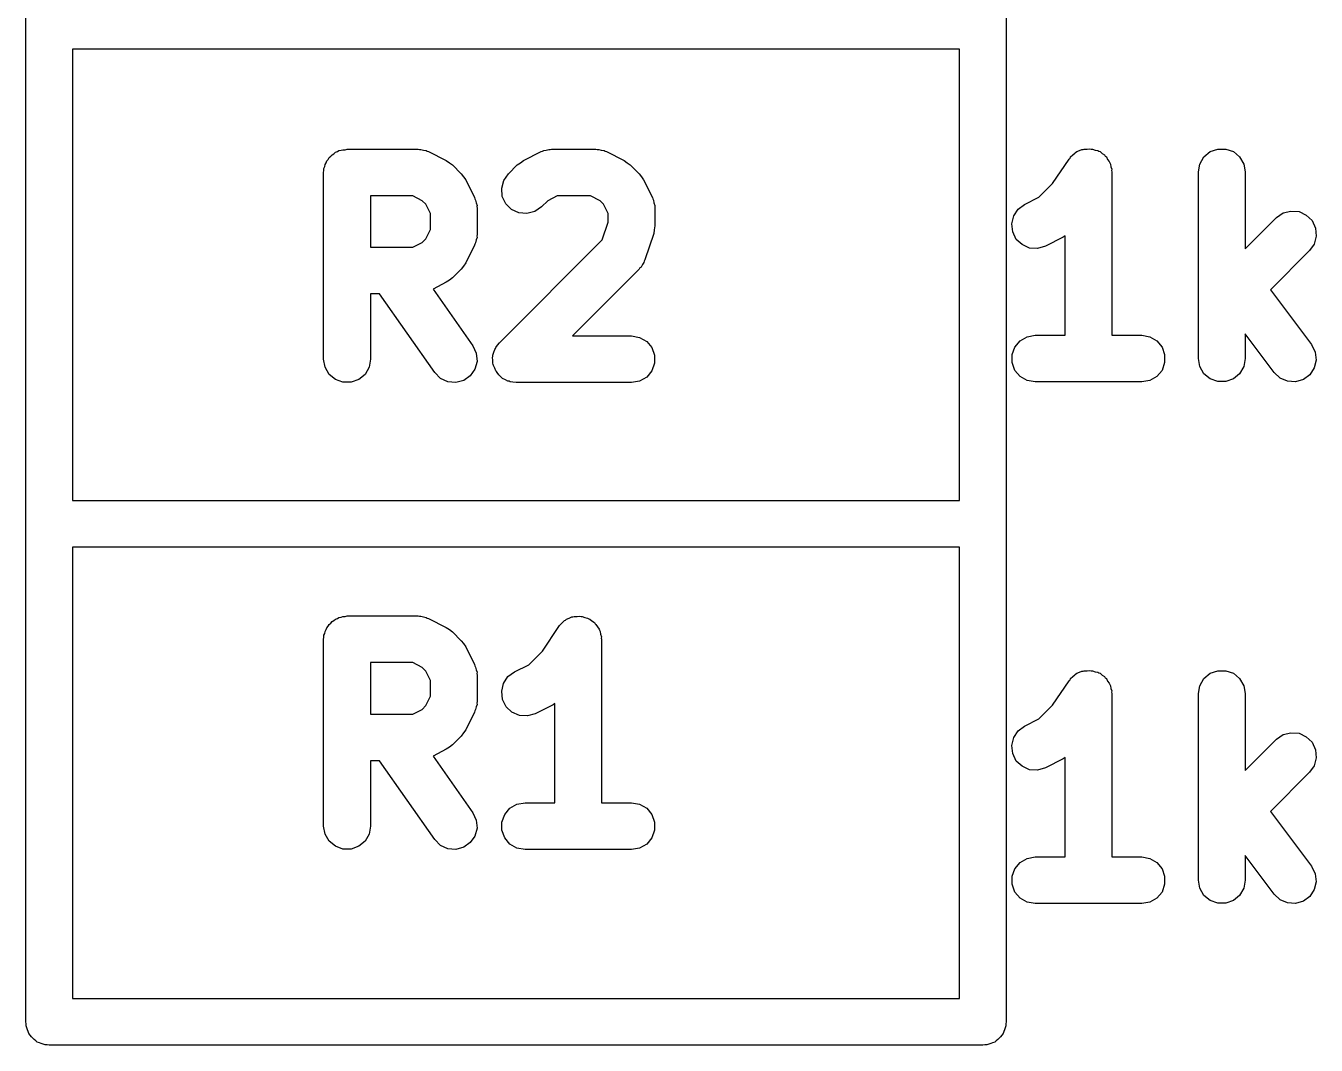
# Model space of a CAD drawing. Extents: x 103.2 to 159.1, y -150.7 to -109.
# Drawn here: x 113.825 to 117.971, y -138.575 to -135.3 of the extents above; entities that cross this region are included whole.
import ezdxf

# ---------------------------------------------------------------- set-up
doc = ezdxf.new("R2010")
doc.units = 0
doc.header["$MEASUREMENT"] = 0
doc.layers.add('BLACK', color=7, linetype='CONTINUOUS')

msp = doc.modelspace()

# ---------------------------------------------------------------- linework, layer by layer
at = {"layer": 'Black'}
for p, q in [((113.825, -138.5), (113.825, -133.7)), ((116.975, -133.7), (116.975, -138.5)), ((113.975, -135.375), (113.975, -136.825)), ((116.825, -135.375), (113.975, -135.375)), ((116.825, -136.825), (116.825, -135.375)), ((114.838, -135.7), (114.844, -135.698)), ((114.844, -135.698), (114.851, -135.698)), ((114.851, -135.698), (114.857, -135.696)), ((114.857, -135.696), (115.086, -135.696)), ((115.086, -135.696), (115.09, -135.697)), ((115.09, -135.697), (115.094, -135.697)), ((115.094, -135.697), (115.103, -135.699)), ((115.497, -135.699), (115.506, -135.697)), ((115.506, -135.697), (115.51, -135.697)), ((115.51, -135.697), (115.514, -135.696)), ((115.514, -135.696), (115.657, -135.696)), ((115.657, -135.696), (115.661, -135.697)), ((115.661, -135.697), (115.666, -135.697)), ((115.666, -135.697), (115.674, -135.699)), ((117.21, -135.701), (117.218, -135.697)), ((117.218, -135.697), (117.222, -135.697)), ((117.222, -135.697), (117.226, -135.696)), ((117.226, -135.696), (117.235, -135.696)), ((117.235, -135.696), (117.244, -135.695)), ((117.244, -135.695), (117.248, -135.696)), ((117.248, -135.696), (117.252, -135.696)), ((117.252, -135.696), (117.261, -135.699)), ((117.63, -135.704), (117.655, -135.696)), ((117.655, -135.696), (117.681, -135.696)), ((117.681, -135.696), (117.705, -135.704)), ((114.787, -135.746), (114.79, -135.74)), ((114.79, -135.74), (114.792, -135.734)), ((114.792, -135.734), (114.796, -135.729)), ((114.796, -135.729), (114.8, -135.723)), ((114.8, -135.723), (114.805, -135.719)), ((114.805, -135.719), (114.809, -135.714)), ((114.809, -135.714), (114.815, -135.711)), ((114.815, -135.711), (114.82, -135.706)), ((114.82, -135.706), (114.826, -135.704)), ((114.826, -135.704), (114.831, -135.701)), ((114.831, -135.701), (114.838, -135.7)), ((115.103, -135.699), (115.111, -135.701)), ((115.111, -135.701), (115.115, -135.703)), ((115.115, -135.703), (115.119, -135.704)), ((115.119, -135.704), (115.176, -135.733)), ((115.176, -135.733), (115.186, -135.74)), ((115.186, -135.74), (115.196, -135.747)), ((115.404, -135.747), (115.414, -135.74)), ((115.414, -135.74), (115.424, -135.733)), ((115.424, -135.733), (115.481, -135.704)), ((115.481, -135.704), (115.485, -135.703)), ((115.485, -135.703), (115.489, -135.701)), ((115.489, -135.701), (115.497, -135.699)), ((115.674, -135.699), (115.683, -135.701)), ((115.683, -135.701), (115.687, -135.703)), ((115.687, -135.703), (115.691, -135.704)), ((115.691, -135.704), (115.748, -135.733)), ((115.748, -135.733), (115.757, -135.74)), ((115.757, -135.74), (115.767, -135.747)), ((117.124, -135.807), (117.177, -135.728)), ((117.177, -135.728), (117.18, -135.725)), ((117.18, -135.725), (117.182, -135.721)), ((117.182, -135.721), (117.189, -135.715)), ((117.189, -135.715), (117.195, -135.709)), ((117.195, -135.709), (117.198, -135.707)), ((117.198, -135.707), (117.202, -135.704)), ((117.202, -135.704), (117.21, -135.701)), ((117.261, -135.699), (117.269, -135.701)), ((117.269, -135.701), (117.273, -135.703)), ((117.273, -135.703), (117.277, -135.704)), ((117.277, -135.704), (117.283, -135.71)), ((117.283, -135.71), (117.291, -135.715)), ((117.291, -135.715), (117.293, -135.719)), ((117.293, -135.719), (117.297, -135.721)), ((117.297, -135.721), (117.301, -135.729)), ((117.301, -135.729), (117.306, -135.736)), ((117.306, -135.736), (117.308, -135.74)), ((117.308, -135.74), (117.31, -135.744)), ((117.597, -135.744), (117.61, -135.721)), ((117.61, -135.721), (117.63, -135.704)), ((117.705, -135.704), (117.725, -135.721)), ((117.725, -135.721), (117.738, -135.744)), ((114.782, -135.771), (114.783, -135.765)), ((114.782, -136.371), (114.782, -135.771)), ((114.783, -135.758), (114.786, -135.752)), ((114.783, -135.765), (114.783, -135.758)), ((114.786, -135.752), (114.787, -135.746)), ((115.196, -135.747), (115.224, -135.776)), ((115.224, -135.776), (115.231, -135.785)), ((115.361, -135.797), (115.376, -135.776)), ((115.376, -135.776), (115.404, -135.747)), ((115.767, -135.747), (115.796, -135.776)), ((115.796, -135.776), (115.803, -135.785)), ((117.31, -135.744), (117.311, -135.753)), ((117.311, -135.753), (117.314, -135.761)), ((117.314, -135.761), (117.313, -135.765)), ((117.313, -135.765), (117.314, -135.769)), ((117.314, -135.769), (117.314, -136.294)), ((117.593, -135.769), (117.597, -135.744)), ((117.593, -136.369), (117.593, -135.769)), ((117.738, -135.744), (117.743, -135.769)), ((117.743, -135.769), (117.743, -136.017)), ((115.231, -135.785), (115.239, -135.795)), ((115.239, -135.795), (115.267, -135.852)), ((115.354, -135.822), (115.361, -135.797)), ((115.356, -135.848), (115.354, -135.822)), ((115.803, -135.785), (115.81, -135.795)), ((115.81, -135.795), (115.839, -135.852)), ((117.08, -135.851), (117.124, -135.807)), ((114.932, -135.846), (114.932, -136.011)), ((115.068, -135.846), (114.932, -135.846)), ((115.098, -135.862), (115.068, -135.846)), ((115.11, -135.873), (115.098, -135.862)), ((115.267, -135.852), (115.268, -135.856)), ((115.268, -135.856), (115.27, -135.86)), ((115.27, -135.86), (115.272, -135.869)), ((115.367, -135.872), (115.356, -135.848)), ((115.502, -135.862), (115.482, -135.882)), ((115.532, -135.846), (115.502, -135.862)), ((115.639, -135.846), (115.532, -135.846)), ((115.67, -135.862), (115.639, -135.846)), ((115.681, -135.873), (115.67, -135.862)), ((115.839, -135.852), (115.84, -135.856)), ((115.84, -135.856), (115.842, -135.86)), ((115.842, -135.86), (115.843, -135.869)), ((117.034, -135.874), (117.08, -135.851)), ((115.125, -135.903), (115.11, -135.873)), ((115.125, -135.954), (115.125, -135.903)), ((115.272, -135.869), (115.275, -135.877)), ((115.275, -135.877), (115.274, -135.881)), ((115.274, -135.881), (115.275, -135.886)), ((115.275, -135.886), (115.275, -135.971)), ((115.386, -135.89), (115.367, -135.872)), ((115.409, -135.901), (115.386, -135.89)), ((115.435, -135.903), (115.409, -135.901)), ((115.46, -135.897), (115.435, -135.903)), ((115.482, -135.882), (115.46, -135.897)), ((115.696, -135.903), (115.681, -135.873)), ((115.696, -135.931), (115.696, -135.903)), ((115.843, -135.869), (115.846, -135.877)), ((115.846, -135.877), (115.846, -135.881)), ((115.846, -135.881), (115.846, -135.886)), ((115.846, -135.886), (115.846, -135.943)), ((116.999, -135.911), (117.013, -135.889)), ((117.013, -135.889), (117.034, -135.874)), ((117.843, -135.916), (117.865, -135.901)), ((117.865, -135.901), (117.89, -135.895)), ((117.89, -135.895), (117.916, -135.897)), ((117.916, -135.897), (117.939, -135.908)), ((115.677, -135.988), (115.696, -135.931)), ((115.846, -135.943), (115.844, -135.955)), ((116.993, -135.936), (116.999, -135.911)), ((116.996, -135.962), (116.993, -135.936)), ((117.743, -136.017), (117.843, -135.916)), ((117.939, -135.908), (117.958, -135.926)), ((117.958, -135.926), (117.969, -135.95)), ((115.098, -135.996), (115.11, -135.984)), ((115.11, -135.984), (115.125, -135.954)), ((115.272, -135.988), (115.27, -135.997)), ((115.275, -135.98), (115.272, -135.988)), ((115.275, -135.971), (115.274, -135.976)), ((115.274, -135.976), (115.275, -135.98)), ((115.347, -136.318), (115.677, -135.988)), ((115.843, -135.967), (115.814, -136.052)), ((115.844, -135.955), (115.843, -135.967)), ((117.007, -135.986), (116.996, -135.962)), ((117.026, -136.003), (117.007, -135.986)), ((117.158, -135.979), (117.101, -136.008)), ((117.164, -135.975), (117.158, -135.979)), ((117.164, -136.294), (117.164, -135.975)), ((117.971, -135.976), (117.964, -136.001)), ((117.969, -135.95), (117.971, -135.976)), ((114.932, -136.011), (115.068, -136.011)), ((115.068, -136.011), (115.098, -135.996)), ((115.267, -136.005), (115.239, -136.062)), ((115.268, -136.001), (115.267, -136.005)), ((115.27, -135.997), (115.268, -136.001)), ((117.05, -136.014), (117.026, -136.003)), ((117.076, -136.015), (117.05, -136.014)), ((117.101, -136.008), (117.076, -136.015)), ((117.949, -136.022), (117.824, -136.148)), ((117.964, -136.001), (117.949, -136.022)), ((115.239, -136.062), (115.231, -136.072)), ((115.806, -136.067), (115.802, -136.075)), ((115.811, -136.06), (115.806, -136.067)), ((115.812, -136.056), (115.811, -136.06)), ((115.814, -136.052), (115.812, -136.056)), ((115.196, -136.11), (115.186, -136.117)), ((115.224, -136.082), (115.196, -136.11)), ((115.231, -136.072), (115.224, -136.082)), ((115.796, -136.082), (115.581, -136.296)), ((115.798, -136.078), (115.796, -136.082)), ((115.802, -136.075), (115.798, -136.078)), ((115.176, -136.124), (115.134, -136.146)), ((115.134, -136.146), (115.261, -136.328)), ((115.186, -136.117), (115.176, -136.124)), ((117.824, -136.148), (117.956, -136.324)), ((114.961, -136.161), (114.932, -136.161)), ((114.932, -136.161), (114.932, -136.371)), ((115.139, -136.414), (114.961, -136.161)), ((115.341, -136.326), (115.347, -136.318)), ((115.581, -136.296), (115.771, -136.296)), ((115.771, -136.296), (115.797, -136.301)), ((115.797, -136.301), (115.82, -136.314)), ((115.82, -136.314), (115.836, -136.334)), ((117.003, -136.332), (117.02, -136.312)), ((117.02, -136.312), (117.042, -136.299)), ((117.042, -136.299), (117.068, -136.294)), ((117.068, -136.294), (117.164, -136.294)), ((117.314, -136.294), (117.411, -136.294)), ((117.411, -136.294), (117.436, -136.299)), ((117.436, -136.299), (117.459, -136.312)), ((117.459, -136.312), (117.476, -136.332)), ((117.836, -136.414), (117.743, -136.29)), ((117.743, -136.29), (117.743, -136.369)), ((115.261, -136.328), (115.272, -136.352)), ((115.272, -136.352), (115.275, -136.378)), ((115.326, -136.358), (115.329, -136.349)), ((115.326, -136.362), (115.326, -136.358)), ((115.329, -136.349), (115.332, -136.34)), ((115.332, -136.34), (115.334, -136.337)), ((115.334, -136.337), (115.335, -136.334)), ((115.335, -136.334), (115.341, -136.326)), ((115.836, -136.334), (115.845, -136.358)), ((115.845, -136.358), (115.845, -136.384)), ((116.994, -136.356), (117.003, -136.332)), ((116.994, -136.382), (116.994, -136.356)), ((117.476, -136.332), (117.484, -136.356)), ((117.484, -136.356), (117.484, -136.382)), ((117.956, -136.324), (117.968, -136.348)), ((117.968, -136.348), (117.971, -136.374)), ((114.787, -136.397), (114.782, -136.371)), ((114.8, -136.42), (114.787, -136.397)), ((114.928, -136.397), (114.915, -136.42)), ((114.932, -136.371), (114.928, -136.397)), ((115.268, -136.403), (115.253, -136.424)), ((115.275, -136.378), (115.268, -136.403)), ((115.325, -136.365), (115.326, -136.362)), ((115.326, -136.375), (115.325, -136.365)), ((115.326, -136.384), (115.326, -136.375)), ((115.327, -136.388), (115.326, -136.384)), ((115.328, -136.391), (115.327, -136.388)), ((115.332, -136.4), (115.328, -136.391)), ((115.335, -136.409), (115.332, -136.4)), ((115.845, -136.384), (115.836, -136.409)), ((117.003, -136.407), (116.994, -136.382)), ((117.484, -136.382), (117.476, -136.407)), ((117.597, -136.395), (117.593, -136.369)), ((117.61, -136.418), (117.597, -136.395)), ((117.738, -136.395), (117.725, -136.418)), ((117.743, -136.369), (117.738, -136.395)), ((117.965, -136.399), (117.951, -136.421)), ((117.971, -136.374), (117.965, -136.399)), ((114.82, -136.436), (114.8, -136.42)), ((114.844, -136.445), (114.82, -136.436)), ((114.895, -136.436), (114.87, -136.445)), ((114.915, -136.42), (114.895, -136.436)), ((115.157, -136.433), (115.139, -136.414)), ((115.181, -136.444), (115.157, -136.433)), ((115.207, -136.446), (115.181, -136.444)), ((115.232, -136.439), (115.207, -136.446)), ((115.253, -136.424), (115.232, -136.439)), ((115.337, -136.411), (115.335, -136.409)), ((115.339, -136.414), (115.337, -136.411)), ((115.345, -136.421), (115.339, -136.414)), ((115.352, -136.429), (115.345, -136.421)), ((115.355, -136.431), (115.352, -136.429)), ((115.357, -136.433), (115.355, -136.431)), ((115.366, -136.437), (115.357, -136.433)), ((115.374, -136.442), (115.366, -136.437)), ((115.378, -136.442), (115.374, -136.442)), ((115.381, -136.444), (115.378, -136.442)), ((115.39, -136.445), (115.381, -136.444)), ((115.797, -136.442), (115.771, -136.446)), ((115.82, -136.429), (115.797, -136.442)), ((115.836, -136.409), (115.82, -136.429)), ((117.02, -136.427), (117.003, -136.407)), ((117.042, -136.44), (117.02, -136.427)), ((117.068, -136.444), (117.042, -136.44)), ((117.411, -136.444), (117.068, -136.444)), ((117.436, -136.44), (117.411, -136.444)), ((117.459, -136.427), (117.436, -136.44)), ((117.476, -136.407), (117.459, -136.427)), ((117.63, -136.434), (117.61, -136.418)), ((117.655, -136.443), (117.63, -136.434)), ((117.681, -136.443), (117.655, -136.443)), ((117.705, -136.434), (117.681, -136.443)), ((117.725, -136.418), (117.705, -136.434)), ((117.855, -136.432), (117.836, -136.414)), ((117.879, -136.442), (117.855, -136.432)), ((117.905, -136.444), (117.879, -136.442)), ((117.93, -136.436), (117.905, -136.444)), ((117.951, -136.421), (117.93, -136.436)), ((114.87, -136.445), (114.844, -136.445)), ((115.4, -136.446), (115.39, -136.445)), ((115.771, -136.446), (115.4, -136.446)), ((113.975, -136.825), (116.825, -136.825)), ((113.975, -136.975), (113.975, -138.425)), ((116.825, -136.975), (113.975, -136.975)), ((116.825, -138.425), (116.825, -136.975)), ((114.792, -137.234), (114.796, -137.229)), ((114.796, -137.229), (114.8, -137.223)), ((114.8, -137.223), (114.805, -137.219)), ((114.805, -137.219), (114.809, -137.214)), ((114.809, -137.214), (114.815, -137.211)), ((114.815, -137.211), (114.82, -137.206)), ((114.82, -137.206), (114.826, -137.204)), ((114.826, -137.204), (114.831, -137.201)), ((114.831, -137.201), (114.838, -137.2)), ((114.838, -137.2), (114.844, -137.198)), ((114.844, -137.198), (114.851, -137.198)), ((114.851, -137.198), (114.857, -137.196)), ((114.857, -137.196), (115.086, -137.196)), ((115.086, -137.196), (115.09, -137.197)), ((115.09, -137.197), (115.094, -137.197)), ((115.094, -137.197), (115.103, -137.199)), ((115.103, -137.199), (115.111, -137.201)), ((115.111, -137.201), (115.115, -137.203)), ((115.115, -137.203), (115.119, -137.204)), ((115.119, -137.204), (115.176, -137.233)), ((115.485, -137.309), (115.538, -137.23)), ((115.538, -137.23), (115.54, -137.227)), ((115.54, -137.227), (115.543, -137.223)), ((115.543, -137.223), (115.549, -137.217)), ((115.549, -137.217), (115.556, -137.211)), ((115.556, -137.211), (115.559, -137.209)), ((115.559, -137.209), (115.562, -137.206)), ((115.562, -137.206), (115.571, -137.203)), ((115.571, -137.203), (115.579, -137.199)), ((115.579, -137.199), (115.583, -137.199)), ((115.583, -137.199), (115.587, -137.198)), ((115.587, -137.198), (115.596, -137.198)), ((115.596, -137.198), (115.605, -137.197)), ((115.605, -137.197), (115.609, -137.198)), ((115.609, -137.198), (115.613, -137.198)), ((115.613, -137.198), (115.621, -137.201)), ((115.621, -137.201), (115.63, -137.203)), ((115.63, -137.203), (115.634, -137.205)), ((115.634, -137.205), (115.637, -137.206)), ((115.637, -137.206), (115.644, -137.212)), ((115.644, -137.212), (115.652, -137.217)), ((115.652, -137.217), (115.654, -137.221)), ((115.654, -137.221), (115.657, -137.223)), ((115.657, -137.223), (115.662, -137.231)), ((115.662, -137.231), (115.667, -137.238)), ((114.782, -137.271), (114.783, -137.265)), ((114.782, -137.871), (114.782, -137.271)), ((114.783, -137.258), (114.786, -137.252)), ((114.783, -137.265), (114.783, -137.258)), ((114.786, -137.252), (114.787, -137.246)), ((114.787, -137.246), (114.79, -137.24)), ((114.79, -137.24), (114.792, -137.234)), ((115.176, -137.233), (115.186, -137.24)), ((115.186, -137.24), (115.196, -137.247)), ((115.196, -137.247), (115.224, -137.276)), ((115.667, -137.238), (115.668, -137.242)), ((115.668, -137.242), (115.67, -137.246)), ((115.67, -137.246), (115.672, -137.255)), ((115.672, -137.255), (115.675, -137.263)), ((115.675, -137.263), (115.674, -137.267)), ((115.674, -137.267), (115.675, -137.271)), ((115.675, -137.271), (115.675, -137.796)), ((115.224, -137.276), (115.231, -137.285)), ((115.231, -137.285), (115.239, -137.295)), ((115.239, -137.295), (115.267, -137.352)), ((115.441, -137.353), (115.485, -137.309)), ((114.932, -137.346), (114.932, -137.511)), ((115.068, -137.346), (114.932, -137.346)), ((115.098, -137.362), (115.068, -137.346)), ((115.267, -137.352), (115.268, -137.356)), ((115.268, -137.356), (115.27, -137.36)), ((115.395, -137.376), (115.441, -137.353)), ((115.11, -137.373), (115.098, -137.362)), ((115.125, -137.403), (115.11, -137.373)), ((115.27, -137.36), (115.272, -137.369)), ((115.272, -137.369), (115.275, -137.377)), ((115.275, -137.377), (115.274, -137.381)), ((115.274, -137.381), (115.275, -137.386)), ((115.275, -137.386), (115.275, -137.471)), ((115.36, -137.413), (115.374, -137.391)), ((115.374, -137.391), (115.395, -137.376)), ((117.18, -137.401), (117.182, -137.397)), ((117.182, -137.397), (117.189, -137.391)), ((117.189, -137.391), (117.195, -137.385)), ((117.195, -137.385), (117.198, -137.383)), ((117.198, -137.383), (117.202, -137.38)), ((117.202, -137.38), (117.21, -137.377)), ((117.21, -137.377), (117.218, -137.373)), ((117.218, -137.373), (117.222, -137.373)), ((117.222, -137.373), (117.226, -137.372)), ((117.226, -137.372), (117.235, -137.372)), ((117.235, -137.372), (117.244, -137.371)), ((117.244, -137.371), (117.248, -137.372)), ((117.248, -137.372), (117.252, -137.372)), ((117.252, -137.372), (117.261, -137.375)), ((117.261, -137.375), (117.269, -137.377)), ((117.269, -137.377), (117.273, -137.379)), ((117.273, -137.379), (117.277, -137.38)), ((117.277, -137.38), (117.283, -137.386)), ((117.283, -137.386), (117.291, -137.391)), ((117.291, -137.391), (117.293, -137.395)), ((117.293, -137.395), (117.297, -137.397)), ((117.297, -137.397), (117.301, -137.405)), ((117.597, -137.42), (117.61, -137.397)), ((117.61, -137.397), (117.63, -137.38)), ((117.63, -137.38), (117.655, -137.372)), ((117.655, -137.372), (117.681, -137.372)), ((117.681, -137.372), (117.705, -137.38)), ((117.705, -137.38), (117.725, -137.397)), ((117.725, -137.397), (117.738, -137.42)), ((115.125, -137.454), (115.125, -137.403)), ((115.354, -137.438), (115.36, -137.413)), ((115.357, -137.464), (115.354, -137.438)), ((117.124, -137.483), (117.177, -137.404)), ((117.177, -137.404), (117.18, -137.401)), ((117.301, -137.405), (117.306, -137.412)), ((117.306, -137.412), (117.308, -137.416)), ((117.308, -137.416), (117.31, -137.42)), ((117.31, -137.42), (117.311, -137.429)), ((117.311, -137.429), (117.314, -137.437)), ((117.314, -137.437), (117.313, -137.441)), ((117.593, -137.445), (117.597, -137.42)), ((117.738, -137.42), (117.743, -137.445)), ((115.11, -137.484), (115.125, -137.454)), ((115.275, -137.48), (115.272, -137.488)), ((115.275, -137.471), (115.274, -137.476)), ((115.274, -137.476), (115.275, -137.48)), ((115.368, -137.488), (115.357, -137.464)), ((115.519, -137.481), (115.462, -137.51)), ((115.525, -137.477), (115.519, -137.481)), ((115.525, -137.796), (115.525, -137.477)), ((117.313, -137.441), (117.314, -137.445)), ((117.314, -137.445), (117.314, -137.97)), ((117.593, -138.045), (117.593, -137.445)), ((117.743, -137.445), (117.743, -137.693)), ((114.932, -137.511), (115.068, -137.511)), ((115.068, -137.511), (115.098, -137.496)), ((115.098, -137.496), (115.11, -137.484)), ((115.267, -137.505), (115.239, -137.562)), ((115.268, -137.501), (115.267, -137.505)), ((115.27, -137.497), (115.268, -137.501)), ((115.272, -137.488), (115.27, -137.497)), ((115.387, -137.505), (115.368, -137.488)), ((115.411, -137.516), (115.387, -137.505)), ((115.437, -137.517), (115.411, -137.516)), ((115.462, -137.51), (115.437, -137.517)), ((117.08, -137.527), (117.124, -137.483)), ((115.239, -137.562), (115.231, -137.572)), ((117.013, -137.565), (117.034, -137.55)), ((117.034, -137.55), (117.08, -137.527)), ((115.224, -137.582), (115.196, -137.61)), ((115.231, -137.572), (115.224, -137.582)), ((116.993, -137.612), (116.999, -137.587)), ((116.999, -137.587), (117.013, -137.565)), ((117.743, -137.693), (117.843, -137.592)), ((117.843, -137.592), (117.865, -137.577)), ((117.865, -137.577), (117.89, -137.571)), ((117.89, -137.571), (117.916, -137.573)), ((117.916, -137.573), (117.939, -137.584)), ((117.939, -137.584), (117.958, -137.602)), ((117.958, -137.602), (117.969, -137.626)), ((115.176, -137.624), (115.134, -137.646)), ((115.134, -137.646), (115.261, -137.828)), ((115.186, -137.617), (115.176, -137.624)), ((115.196, -137.61), (115.186, -137.617)), ((116.996, -137.638), (116.993, -137.612)), ((117.007, -137.662), (116.996, -137.638)), ((117.969, -137.626), (117.971, -137.652)), ((114.961, -137.661), (114.932, -137.661)), ((114.932, -137.661), (114.932, -137.871)), ((115.139, -137.914), (114.961, -137.661)), ((117.026, -137.679), (117.007, -137.662)), ((117.05, -137.69), (117.026, -137.679)), ((117.101, -137.684), (117.076, -137.691)), ((117.158, -137.655), (117.101, -137.684)), ((117.164, -137.651), (117.158, -137.655)), ((117.164, -137.97), (117.164, -137.651)), ((117.964, -137.677), (117.949, -137.698)), ((117.971, -137.652), (117.964, -137.677)), ((117.076, -137.691), (117.05, -137.69)), ((117.949, -137.698), (117.824, -137.824)), ((115.38, -137.814), (115.403, -137.801)), ((115.403, -137.801), (115.429, -137.796)), ((115.429, -137.796), (115.525, -137.796)), ((115.675, -137.796), (115.771, -137.796)), ((115.771, -137.796), (115.797, -137.801)), ((115.797, -137.801), (115.82, -137.814)), ((115.261, -137.828), (115.272, -137.852)), ((115.272, -137.852), (115.275, -137.878)), ((115.355, -137.858), (115.364, -137.834)), ((115.364, -137.834), (115.38, -137.814)), ((115.82, -137.814), (115.836, -137.834)), ((115.836, -137.834), (115.845, -137.858)), ((117.824, -137.824), (117.956, -138)), ((114.787, -137.897), (114.782, -137.871)), ((114.932, -137.871), (114.928, -137.897)), ((115.275, -137.878), (115.268, -137.903)), ((115.355, -137.884), (115.355, -137.858)), ((115.364, -137.909), (115.355, -137.884)), ((115.845, -137.884), (115.836, -137.909)), ((115.845, -137.858), (115.845, -137.884)), ((114.8, -137.92), (114.787, -137.897)), ((114.82, -137.936), (114.8, -137.92)), ((114.844, -137.945), (114.82, -137.936)), ((114.895, -137.936), (114.87, -137.945)), ((114.915, -137.92), (114.895, -137.936)), ((114.928, -137.897), (114.915, -137.92)), ((115.157, -137.933), (115.139, -137.914)), ((115.181, -137.944), (115.157, -137.933)), ((115.253, -137.924), (115.232, -137.939)), ((115.268, -137.903), (115.253, -137.924)), ((115.38, -137.929), (115.364, -137.909)), ((115.403, -137.942), (115.38, -137.929)), ((115.82, -137.929), (115.797, -137.942)), ((115.836, -137.909), (115.82, -137.929)), ((114.87, -137.945), (114.844, -137.945)), ((115.207, -137.946), (115.181, -137.944)), ((115.232, -137.939), (115.207, -137.946)), ((115.429, -137.946), (115.403, -137.942)), ((115.771, -137.946), (115.429, -137.946)), ((115.797, -137.942), (115.771, -137.946)), ((117.02, -137.988), (117.042, -137.975)), ((117.042, -137.975), (117.068, -137.97)), ((117.068, -137.97), (117.164, -137.97)), ((117.314, -137.97), (117.411, -137.97)), ((117.411, -137.97), (117.436, -137.975)), ((117.436, -137.975), (117.459, -137.988)), ((117.836, -138.09), (117.743, -137.966)), ((117.743, -137.966), (117.743, -138.045)), ((116.994, -138.032), (117.003, -138.008)), ((117.003, -138.008), (117.02, -137.988)), ((117.459, -137.988), (117.476, -138.008)), ((117.476, -138.008), (117.484, -138.032)), ((117.956, -138), (117.968, -138.024)), ((116.994, -138.058), (116.994, -138.032)), ((117.003, -138.083), (116.994, -138.058)), ((117.484, -138.058), (117.476, -138.083)), ((117.484, -138.032), (117.484, -138.058)), ((117.597, -138.071), (117.593, -138.045)), ((117.743, -138.045), (117.738, -138.071)), ((117.971, -138.05), (117.965, -138.075)), ((117.968, -138.024), (117.971, -138.05)), ((117.02, -138.103), (117.003, -138.083)), ((117.042, -138.116), (117.02, -138.103)), ((117.459, -138.103), (117.436, -138.116)), ((117.476, -138.083), (117.459, -138.103)), ((117.61, -138.094), (117.597, -138.071)), ((117.63, -138.11), (117.61, -138.094)), ((117.725, -138.094), (117.705, -138.11)), ((117.738, -138.071), (117.725, -138.094)), ((117.855, -138.108), (117.836, -138.09)), ((117.951, -138.097), (117.93, -138.112)), ((117.965, -138.075), (117.951, -138.097)), ((117.068, -138.12), (117.042, -138.116)), ((117.411, -138.12), (117.068, -138.12)), ((117.436, -138.116), (117.411, -138.12)), ((117.655, -138.119), (117.63, -138.11)), ((117.681, -138.119), (117.655, -138.119)), ((117.705, -138.11), (117.681, -138.119)), ((117.879, -138.118), (117.855, -138.108)), ((117.905, -138.12), (117.879, -138.118)), ((117.93, -138.112), (117.905, -138.12)), ((113.975, -138.425), (116.825, -138.425)), ((113.826, -138.506), (113.825, -138.5)), ((113.826, -138.513), (113.826, -138.506)), ((113.828, -138.519), (113.826, -138.513)), ((116.974, -138.513), (116.972, -138.519)), ((116.975, -138.5), (116.974, -138.506)), ((116.974, -138.506), (116.974, -138.513)), ((113.83, -138.526), (113.828, -138.519)), ((113.833, -138.531), (113.83, -138.526)), ((113.835, -138.537), (113.833, -138.531)), ((113.839, -138.543), (113.835, -138.537)), ((113.843, -138.548), (113.839, -138.543)), ((113.848, -138.552), (113.843, -138.548)), ((113.852, -138.557), (113.848, -138.552)), ((113.857, -138.561), (113.852, -138.557)), ((116.948, -138.557), (116.943, -138.561)), ((116.952, -138.552), (116.948, -138.557)), ((116.957, -138.548), (116.952, -138.552)), ((116.961, -138.543), (116.957, -138.548)), ((116.965, -138.537), (116.961, -138.543)), ((116.967, -138.531), (116.965, -138.537)), ((116.97, -138.526), (116.967, -138.531)), ((116.972, -138.519), (116.97, -138.526)), ((113.862, -138.565), (113.857, -138.561)), ((113.869, -138.567), (113.862, -138.565)), ((113.874, -138.57), (113.869, -138.567)), ((113.881, -138.572), (113.874, -138.57)), ((113.887, -138.574), (113.881, -138.572)), ((113.894, -138.574), (113.887, -138.574)), ((113.9, -138.575), (113.894, -138.574)), ((116.9, -138.575), (113.9, -138.575)), ((116.906, -138.574), (116.9, -138.575)), ((116.913, -138.574), (116.906, -138.574)), ((116.919, -138.572), (116.913, -138.574)), ((116.926, -138.57), (116.919, -138.572)), ((116.931, -138.567), (116.926, -138.57)), ((116.938, -138.565), (116.931, -138.567)), ((116.943, -138.561), (116.938, -138.565))]:
    msp.add_line(p, q, dxfattribs=at)

doc.saveas('drawing.dxf')
